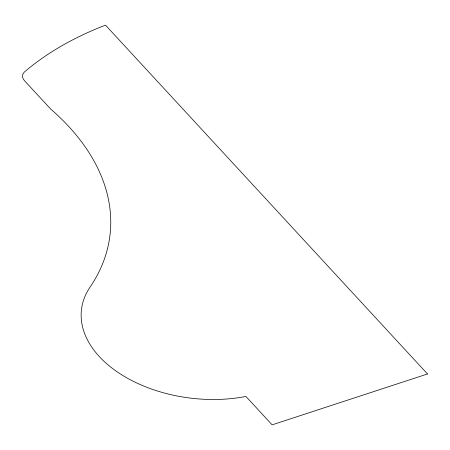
<?xml version="1.0" encoding="UTF-8"?>
<svg xmlns="http://www.w3.org/2000/svg" width="450" height="450" viewBox="0 0 450 450"><rect width="100%" height="100%" fill="white"/><g stroke="black" fill="none" stroke-linecap="round" stroke-linejoin="round"><path stroke-width="0.67" d="M427.5 373.973L272.137 424.845L245.931 396.45A119.621 75.279 6.6 0 1 116.196 371.16A119.621 75.279 6.6 0 1 90.067 287.106A276.351 173.914 6.6 0 0 50.738 109.119L24.469 80.663A13.016 8.19 6.6 0 1 24.784 71.657A334.468 210.487 6.6 0 1 105.519 25.155L427.5 373.973"/></g></svg>
